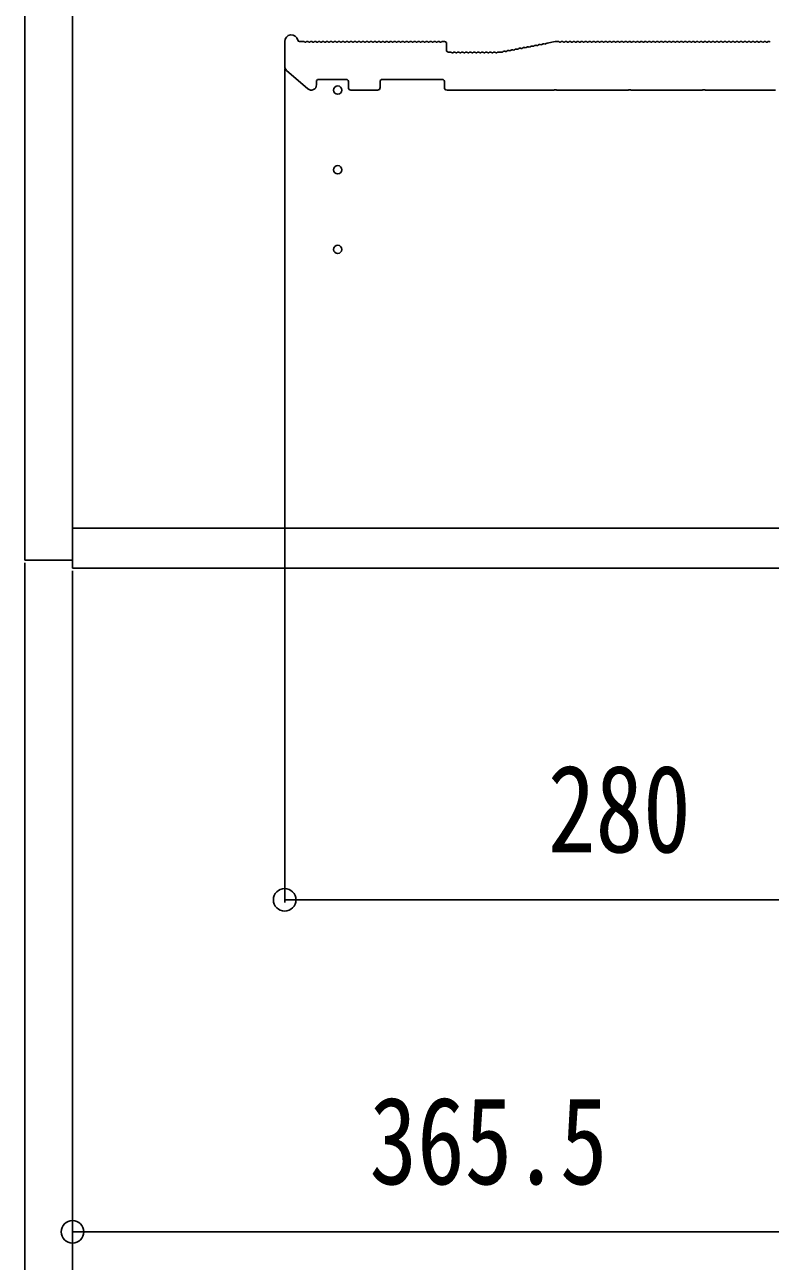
# Model space of a CAD drawing. Units: millimetres, scale not verified. Extents: x -4205 to 4205, y -2836 to 3104.
# Drawn here: x -1888 to -1606.9, y -1962.6 to -1496.9 of the extents above; entities that cross this region are included whole.
import ezdxf
from ezdxf.enums import TextEntityAlignment as Align

# ---------------------------------------------------------------- set-up
doc = ezdxf.new("R2010")
doc.units = ezdxf.units.MM
doc.header["$LTSCALE"] = 20
for name, color, linetype in [('0-2_YKK_11', 7, 'Continuous'), ('0-3_YKK_12', 2, 'Continuous'), ('0-5_YKK_D', 6, 'Continuous')]:
    doc.layers.add(name, color=color, linetype=linetype)
doc.styles.add('ＭＳ ゴシック', font='')
doc.styles.get('ＭＳ ゴシック').set_extended_font_data('MS Gothic')

msp = doc.modelspace()

# ---------------------------------------------------------------- linework, layer by layer
at = {"layer": '0-2_YKK_11'}
for p, q in [((-1789.99, -1512.58), (-1789.99, -1503.2)), ((-1784.36, -1503.2), (-1782.99, -1503.2)), ((-1782.43, -1503.4), (-1782.04, -1503.4)), ((-1780.93, -1503.4), (-1780.54, -1503.4)), ((-1779.43, -1503.4), (-1779.04, -1503.4)), ((-1777.93, -1503.4), (-1777.54, -1503.4)), ((-1776.43, -1503.4), (-1776.04, -1503.4)), ((-1774.93, -1503.4), (-1774.54, -1503.4)), ((-1773.43, -1503.4), (-1773.04, -1503.4)), ((-1771.93, -1503.4), (-1771.54, -1503.4)), ((-1770.43, -1503.4), (-1770.04, -1503.4)), ((-1768.93, -1503.4), (-1768.54, -1503.4)), ((-1767.43, -1503.4), (-1767.04, -1503.4)), ((-1765.93, -1503.4), (-1765.54, -1503.4)), ((-1764.43, -1503.4), (-1764.04, -1503.4)), ((-1762.93, -1503.4), (-1762.54, -1503.4)), ((-1761.43, -1503.4), (-1761.04, -1503.4)), ((-1759.93, -1503.4), (-1759.54, -1503.4)), ((-1758.43, -1503.4), (-1758.04, -1503.4)), ((-1756.93, -1503.4), (-1756.54, -1503.4)), ((-1755.43, -1503.4), (-1755.04, -1503.4)), ((-1753.93, -1503.4), (-1753.54, -1503.4)), ((-1752.43, -1503.4), (-1752.04, -1503.4)), ((-1750.93, -1503.4), (-1750.54, -1503.4)), ((-1749.43, -1503.4), (-1749.04, -1503.4)), ((-1747.93, -1503.4), (-1747.54, -1503.4)), ((-1746.43, -1503.4), (-1746.04, -1503.4)), ((-1744.93, -1503.4), (-1744.54, -1503.4)), ((-1743.43, -1503.4), (-1743.04, -1503.4)), ((-1741.93, -1503.4), (-1741.54, -1503.4)), ((-1740.43, -1503.4), (-1740.04, -1503.4)), ((-1738.93, -1503.4), (-1738.54, -1503.4)), ((-1737.43, -1503.4), (-1737.04, -1503.4)), ((-1735.93, -1503.4), (-1735.54, -1503.4)), ((-1734.43, -1503.4), (-1734.04, -1503.4)), ((-1732.93, -1503.4), (-1732.54, -1503.4)), ((-1731.43, -1503.4), (-1731.04, -1503.4)), ((-1730.49, -1503.2), (-1729.69, -1503.2)), ((-1728.99, -1503.9), (-1728.99, -1506.5)), ((-1691.98, -1504.16), (-1691.61, -1504.09)), ((-1686.43, -1503.4), (-1686.04, -1503.4)), ((-1684.93, -1503.4), (-1684.54, -1503.4)), ((-1683.43, -1503.4), (-1683.04, -1503.4)), ((-1681.93, -1503.4), (-1681.54, -1503.4)), ((-1680.43, -1503.4), (-1680.04, -1503.4)), ((-1678.93, -1503.4), (-1678.54, -1503.4)), ((-1677.43, -1503.4), (-1677.04, -1503.4)), ((-1675.93, -1503.4), (-1675.54, -1503.4)), ((-1674.43, -1503.4), (-1674.04, -1503.4)), ((-1672.93, -1503.4), (-1672.54, -1503.4)), ((-1671.43, -1503.4), (-1671.04, -1503.4)), ((-1669.93, -1503.4), (-1669.54, -1503.4)), ((-1668.43, -1503.4), (-1668.04, -1503.4)), ((-1666.93, -1503.4), (-1666.54, -1503.4)), ((-1665.43, -1503.4), (-1665.04, -1503.4)), ((-1663.93, -1503.4), (-1663.54, -1503.4)), ((-1662.43, -1503.4), (-1662.04, -1503.4)), ((-1660.93, -1503.4), (-1660.54, -1503.4)), ((-1659.43, -1503.4), (-1659.04, -1503.4)), ((-1657.93, -1503.4), (-1657.54, -1503.4)), ((-1656.43, -1503.4), (-1656.04, -1503.4)), ((-1654.93, -1503.4), (-1654.54, -1503.4)), ((-1653.43, -1503.4), (-1653.04, -1503.4)), ((-1651.93, -1503.4), (-1651.54, -1503.4)), ((-1650.43, -1503.4), (-1650.04, -1503.4)), ((-1648.93, -1503.4), (-1648.54, -1503.4)), ((-1647.43, -1503.4), (-1647.04, -1503.4)), ((-1645.93, -1503.4), (-1645.54, -1503.4)), ((-1644.43, -1503.4), (-1644.04, -1503.4)), ((-1642.93, -1503.4), (-1642.54, -1503.4)), ((-1641.43, -1503.4), (-1641.04, -1503.4)), ((-1639.93, -1503.4), (-1639.54, -1503.4)), ((-1638.43, -1503.4), (-1638.04, -1503.4)), ((-1636.93, -1503.4), (-1636.54, -1503.4)), ((-1635.43, -1503.4), (-1635.04, -1503.4)), ((-1633.93, -1503.4), (-1633.54, -1503.4)), ((-1632.43, -1503.4), (-1632.04, -1503.4)), ((-1630.93, -1503.4), (-1630.54, -1503.4)), ((-1629.43, -1503.4), (-1629.04, -1503.4)), ((-1627.93, -1503.4), (-1627.54, -1503.4)), ((-1626.43, -1503.4), (-1626.04, -1503.4)), ((-1624.93, -1503.4), (-1624.54, -1503.4)), ((-1623.43, -1503.4), (-1623.04, -1503.4)), ((-1621.93, -1503.4), (-1621.54, -1503.4)), ((-1620.43, -1503.4), (-1620.04, -1503.4)), ((-1618.93, -1503.4), (-1618.54, -1503.4)), ((-1617.43, -1503.4), (-1617.04, -1503.4)), ((-1615.93, -1503.4), (-1615.54, -1503.4)), ((-1614.43, -1503.4), (-1614.04, -1503.4)), ((-1612.93, -1503.4), (-1612.54, -1503.4)), ((-1611.43, -1503.4), (-1611.04, -1503.4)), ((-1609.93, -1503.4), (-1609.54, -1503.4)), ((-1608.43, -1503.4), (-1608.04, -1503.4)), ((-1728.29, -1507.2), (-1727.49, -1507.2)), ((-1726.93, -1507.4), (-1726.54, -1507.4)), ((-1725.43, -1507.4), (-1725.04, -1507.4)), ((-1723.93, -1507.4), (-1723.54, -1507.4)), ((-1722.43, -1507.4), (-1722.04, -1507.4)), ((-1720.93, -1507.4), (-1720.54, -1507.4)), ((-1719.43, -1507.4), (-1719.04, -1507.4)), ((-1717.93, -1507.4), (-1717.54, -1507.4)), ((-1716.43, -1507.4), (-1716.04, -1507.4)), ((-1714.93, -1507.4), (-1714.54, -1507.4)), ((-1713.43, -1507.4), (-1713.04, -1507.4)), ((-1711.93, -1507.4), (-1711.54, -1507.4)), ((-1710.43, -1507.4), (-1710.04, -1507.4)), ((-1709.49, -1507.2), (-1709.05, -1507.2)), ((-1709.05, -1507.2), (-1709.49, -1507.2)), ((-1708.19, -1507.25), (-1707.82, -1507.18)), ((-1706.72, -1506.97), (-1706.34, -1506.9)), ((-1705.24, -1506.69), (-1704.87, -1506.62)), ((-1703.77, -1506.41), (-1703.4, -1506.34)), ((-1702.3, -1506.13), (-1701.92, -1506.06)), ((-1700.82, -1505.85), (-1700.45, -1505.78)), ((-1699.35, -1505.57), (-1698.98, -1505.5)), ((-1697.88, -1505.29), (-1697.5, -1505.22)), ((-1696.4, -1505.01), (-1696.03, -1504.94)), ((-1694.93, -1504.73), (-1694.56, -1504.65)), ((-1693.46, -1504.45), (-1693.08, -1504.37)), ((-1781.29, -1521.01), (-1789.29, -1514.1)), ((-1777.99, -1518.2), (-1777.99, -1519.5)), ((-1766.69, -1517.5), (-1777.29, -1517.5)), ((-1765.99, -1520.5), (-1765.99, -1518.2)), ((-1753.99, -1518.2), (-1753.99, -1520.5)), ((-1730.49, -1517.5), (-1753.29, -1517.5)), ((-1729.79, -1520.5), (-1729.79, -1518.2)), ((-1754.99, -1521.5), (-1764.99, -1521.5))]:
    msp.add_line(p, q, dxfattribs=at)
for points in [[(-1691.1, -1503.79), (-1687.99, -1503.2), (-1686.99, -1503.2)], [(-1708.78, -1507.16), (-1708.92, -1507.19), (-1708.78, -1507.16)], [(-1604.99, -1521.5), (-1631.41, -1521.5), (-1631.66, -1521.37), (-1632.31, -1521.37), (-1632.56, -1521.5), (-1659.41, -1521.5), (-1659.66, -1521.37), (-1660.31, -1521.37), (-1660.56, -1521.5), (-1687.41, -1521.5), (-1687.66, -1521.37), (-1688.31, -1521.37), (-1688.56, -1521.5), (-1728.79, -1521.5)]]:
    msp.add_lwpolyline(points, dxfattribs=at)
for centre, radius, start, end in [((-1787.49, -1503.2), 2.5, 12.6356, 180), ((-1784.36, -1502.5), 0.7, 192.6356, 270), ((-1782.99, -1504.08), 0.88, 50.536, 90), ((-1781.49, -1504.08), 0.88, 50.536, 129.464), ((-1779.99, -1504.08), 0.88, 50.536, 129.464), ((-1778.49, -1504.08), 0.88, 50.536, 129.464), ((-1776.99, -1504.08), 0.88, 50.536, 129.464), ((-1775.49, -1504.08), 0.88, 50.536, 129.464), ((-1773.99, -1504.08), 0.88, 50.536, 129.464), ((-1772.49, -1504.08), 0.88, 50.536, 129.464), ((-1770.99, -1504.08), 0.88, 50.536, 129.464), ((-1769.49, -1504.08), 0.88, 50.536, 129.464), ((-1767.99, -1504.08), 0.88, 50.536, 129.464), ((-1766.49, -1504.08), 0.88, 50.536, 129.464), ((-1764.99, -1504.08), 0.88, 50.536, 129.464), ((-1763.49, -1504.08), 0.88, 50.536, 129.464), ((-1761.99, -1504.08), 0.88, 50.536, 129.464), ((-1760.49, -1504.08), 0.88, 50.536, 129.464), ((-1758.99, -1504.08), 0.88, 50.536, 129.464), ((-1757.49, -1504.08), 0.88, 50.536, 129.464), ((-1755.99, -1504.08), 0.88, 50.536, 129.464), ((-1754.49, -1504.08), 0.88, 50.536, 129.464), ((-1752.99, -1504.08), 0.88, 50.536, 129.464), ((-1751.49, -1504.08), 0.88, 50.536, 129.464), ((-1749.99, -1504.08), 0.88, 50.536, 129.464), ((-1748.49, -1504.08), 0.88, 50.536, 129.464), ((-1746.99, -1504.08), 0.88, 50.536, 129.464), ((-1745.49, -1504.08), 0.88, 50.536, 129.464), ((-1743.99, -1504.08), 0.88, 50.536, 129.464), ((-1742.49, -1504.08), 0.88, 50.536, 129.464), ((-1740.99, -1504.08), 0.88, 50.536, 129.464), ((-1739.49, -1504.08), 0.88, 50.536, 129.464), ((-1737.99, -1504.08), 0.88, 50.536, 129.464), ((-1736.49, -1504.08), 0.88, 50.536, 129.464), ((-1734.99, -1504.08), 0.88, 50.536, 129.464), ((-1733.49, -1504.08), 0.88, 50.536, 129.464), ((-1731.99, -1504.08), 0.88, 50.536, 129.464), ((-1730.49, -1504.08), 0.88, 90, 129.464), ((-1729.69, -1503.9), 0.7, 0, 90), ((-1692.41, -1504.94), 0.88, 61.3203, 140.2483), ((-1690.93, -1504.66), 0.88, 100.7843, 140.2483), ((-1686.99, -1504.08), 0.88, 50.536, 90), ((-1685.49, -1504.08), 0.88, 50.536, 129.464), ((-1683.99, -1504.08), 0.88, 50.536, 129.464), ((-1682.49, -1504.08), 0.88, 50.536, 129.464), ((-1680.99, -1504.08), 0.88, 50.536, 129.464), ((-1679.49, -1504.08), 0.88, 50.536, 129.464), ((-1677.99, -1504.08), 0.88, 50.536, 129.464), ((-1676.49, -1504.08), 0.88, 50.536, 129.464), ((-1674.99, -1504.08), 0.88, 50.536, 129.464), ((-1673.49, -1504.08), 0.88, 50.536, 129.464), ((-1671.99, -1504.08), 0.88, 50.536, 129.464), ((-1670.49, -1504.08), 0.88, 50.536, 129.464), ((-1668.99, -1504.08), 0.88, 50.536, 129.464), ((-1667.49, -1504.08), 0.88, 50.536, 129.464), ((-1665.99, -1504.08), 0.88, 50.536, 129.464), ((-1664.49, -1504.08), 0.88, 50.536, 129.464), ((-1662.99, -1504.08), 0.88, 50.536, 129.464), ((-1661.49, -1504.08), 0.88, 50.536, 129.464), ((-1659.99, -1504.08), 0.88, 50.536, 129.464), ((-1658.49, -1504.08), 0.88, 50.536, 129.464), ((-1656.99, -1504.08), 0.88, 50.536, 129.464), ((-1655.49, -1504.08), 0.88, 50.536, 129.464), ((-1653.99, -1504.08), 0.88, 50.536, 129.464), ((-1652.49, -1504.08), 0.88, 50.536, 129.464), ((-1650.99, -1504.08), 0.88, 50.536, 129.464), ((-1649.49, -1504.08), 0.88, 50.536, 129.464), ((-1647.99, -1504.08), 0.88, 50.536, 129.464), ((-1646.49, -1504.08), 0.88, 50.536, 129.464), ((-1644.99, -1504.08), 0.88, 50.536, 129.464), ((-1643.49, -1504.08), 0.88, 50.536, 129.464), ((-1641.99, -1504.08), 0.88, 50.536, 129.464), ((-1640.49, -1504.08), 0.88, 50.536, 129.464), ((-1638.99, -1504.08), 0.88, 50.536, 129.464), ((-1637.49, -1504.08), 0.88, 50.536, 129.464), ((-1635.99, -1504.08), 0.88, 50.536, 129.464), ((-1634.49, -1504.08), 0.88, 50.536, 129.464), ((-1632.99, -1504.08), 0.88, 50.536, 129.464), ((-1631.49, -1504.08), 0.88, 50.536, 129.464), ((-1629.99, -1504.08), 0.88, 50.536, 129.464), ((-1628.49, -1504.08), 0.88, 50.536, 129.464), ((-1626.99, -1504.08), 0.88, 50.536, 129.464), ((-1625.49, -1504.08), 0.88, 50.536, 129.464), ((-1623.99, -1504.08), 0.88, 50.536, 129.464), ((-1622.49, -1504.08), 0.88, 50.536, 129.464), ((-1620.99, -1504.08), 0.88, 50.536, 129.464), ((-1619.49, -1504.08), 0.88, 50.536, 129.464), ((-1617.99, -1504.08), 0.88, 50.536, 129.464), ((-1616.49, -1504.08), 0.88, 50.536, 129.464), ((-1614.99, -1504.08), 0.88, 50.536, 129.464), ((-1613.49, -1504.08), 0.88, 50.536, 129.464), ((-1611.99, -1504.08), 0.88, 50.536, 129.464), ((-1610.49, -1504.08), 0.88, 50.536, 129.464), ((-1608.99, -1504.08), 0.88, 50.536, 129.464), ((-1607.49, -1504.08), 0.88, 50.536, 129.464), ((-1728.29, -1506.5), 0.7, 180, 270), ((-1727.49, -1508.08), 0.88, 50.536, 90), ((-1725.99, -1508.08), 0.88, 50.536, 129.464), ((-1724.49, -1508.08), 0.88, 50.536, 129.464), ((-1722.99, -1508.08), 0.88, 50.536, 129.464), ((-1721.49, -1508.08), 0.88, 50.536, 129.464), ((-1719.99, -1508.08), 0.88, 50.536, 129.464), ((-1718.49, -1508.08), 0.88, 50.536, 129.464), ((-1716.99, -1508.08), 0.88, 50.536, 129.464), ((-1715.49, -1508.08), 0.88, 50.536, 129.464), ((-1713.99, -1508.08), 0.88, 50.536, 129.464), ((-1712.49, -1508.08), 0.88, 50.536, 129.464), ((-1710.99, -1508.08), 0.88, 50.536, 129.464), ((-1709.49, -1508.08), 0.88, 90, 129.464), ((-1709.05, -1506.5), 0.7, 270, 280.7843), ((-1709.05, -1506.5), 0.7, 270, 280.7843), ((-1708.61, -1508.02), 0.88, 61.3203, 100.7843), ((-1707.14, -1507.74), 0.88, 61.3203, 140.2483), ((-1705.67, -1507.46), 0.88, 61.3203, 140.2483), ((-1704.19, -1507.18), 0.88, 61.3203, 140.2483), ((-1702.72, -1506.9), 0.88, 61.3203, 140.2483), ((-1701.25, -1506.62), 0.88, 61.3203, 140.2483), ((-1699.77, -1506.34), 0.88, 61.3203, 140.2483), ((-1698.3, -1506.06), 0.88, 61.3203, 140.2483), ((-1696.83, -1505.78), 0.88, 61.3203, 140.2483), ((-1695.35, -1505.5), 0.88, 61.3203, 140.2483), ((-1693.88, -1505.22), 0.88, 61.3203, 140.2483), ((-1787.99, -1512.58), 2, 180, 229.1613), ((-1777.29, -1518.2), 0.7, 90, 180), ((-1766.69, -1518.2), 0.7, 0, 90), ((-1753.29, -1518.2), 0.7, 90, 180), ((-1730.49, -1518.2), 0.7, 0, 90), ((-1779.99, -1519.5), 2, 229.1613, 0), ((-1764.99, -1520.5), 1, 180, 270), ((-1754.99, -1520.5), 1, 270, 0), ((-1728.79, -1520.5), 1, 180, 270)]:
    msp.add_arc(centre, radius, start, end, dxfattribs=at)
at = {"layer": '0-3_YKK_12'}
msp.add_line((-1869.99, -1686.5), (-1504.99, -1686.5), dxfattribs=at)
for points in [[(-1869.99, -1701.5), (-1489.99, -1701.5), (-1489.99, -921.5), (-1869.99, -921.5)], [(-1887.99, -1698.5), (-1869.99, -1698.5), (-1869.99, -924.5), (-1887.99, -924.5)]]:
    msp.add_lwpolyline(points, close=True, dxfattribs=at)
for centre in [(-1769.99, -1521.5), (-1769.99, -1551.5), (-1769.99, -1581.5)]:
    msp.add_circle(centre, 1.55, dxfattribs=at)
at = {"layer": '0-5_YKK_D'}
for p, q in [((-1789.99, -1513.5), (-1789.99, -1827.5)), ((-1887.99, -1699.5), (-1887.99, -2077.5)), ((-1887.99, -1699.5), (-1887.99, -2202.5)), ((-1869.99, -1702.5), (-1869.99, -1952.5)), ((-1869.99, -1702.5), (-1869.99, -2077.5)), ((-1869.99, -1702.5), (-1869.99, -2077.5)), ((-1789.99, -1826.5), (-1509.99, -1826.5)), ((-1869.99, -1951.5), (-1504.49, -1951.5))]:
    msp.add_line(p, q, dxfattribs=at)
for centre in [(-1789.99, -1826.5), (-1869.99, -1951.5)]:
    msp.add_circle(centre, 4.25, dxfattribs=at)

# ---------------------------------------------------------------- texts
at = {"layer": '0-5_YKK_D', "style": 'ＭＳ ゴシック', "width": 0.8}
for s, p in [('280', (-1690.79, -1818.5)), ('365.5', (-1758.04, -1943.5))]:
    msp.add_text(s, height=32.99, dxfattribs=at).set_placement(p, align=Align.BOTTOM_LEFT)

doc.saveas('drawing.dxf')
